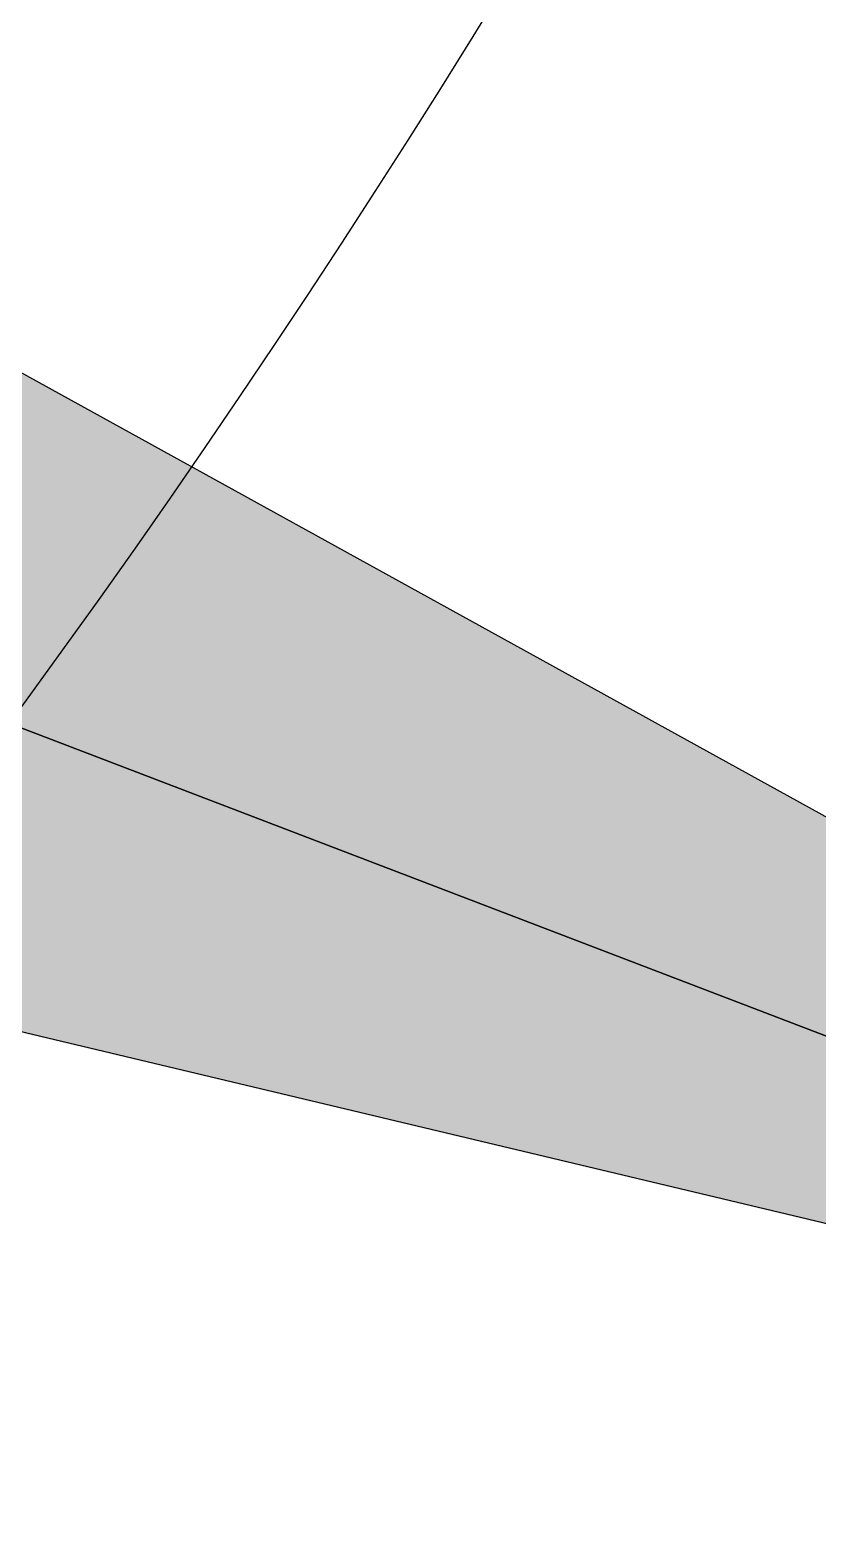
# Paper-space layout 'TOP_A1_00200_01-01-2017_MODELE' of a CAD drawing. Header units: metres. Extents: x 1274 to 2143, y 12 to 312.
# Drawn here: x 1543.004 to 1543.596, y 151.031 to 152.16 of the extents above; entities that cross this region are included whole.
import ezdxf

# ---------------------------------------------------------------- set-up
doc = ezdxf.new("R2010")
doc.units = ezdxf.units.M
doc.header["$LTSCALE"] = 2
doc.set_wipeout_variables(frame=1)
doc.linetypes.add('CACHEX2', pattern=[0.75, 0.5, -0.25])
doc.layers.add('CARTOUCHE', color=7, linetype='Continuous')
doc.layers.add('rosace', color=7, linetype='Continuous')

# ---------------------------------------------------------------- blocks, each defined once
blk = doc.blocks.new('A$C581E6685')
at = {"layer": 'rosace'}
for color, points in [(32, [(-39.8519, 24.2064), (-37.1498, 25.5201), (-23.2602, 17.8548)]), (40, [(-39.8519, 24.2064), (-23.2602, 17.8548), (-38.5844, 21.5046)])]:
    blk.add_hatch(color=color, dxfattribs=at).paths.add_polyline_path(points)
at = {"layer": 'rosace', "color": 32}
blk.add_lwpolyline([(-39.8519, 24.2064), (-37.1498, 25.5201), (-23.2602, 17.8559)], close=True, dxfattribs=at)
at = {"layer": 'rosace', "color": 40}
blk.add_lwpolyline([(-39.8519, 24.2064), (-23.2602, 17.8559), (-38.584, 21.5046)], close=True, dxfattribs=at)
at = {"layer": 'rosace', "color": 32, "linetype": 'CACHEX2', "ltscale": 1.5}
blk.add_ellipse((-38.0538, 23.8138), major_axis=(-19.0311, -3.534), ratio=0.590567, dxfattribs=at)
at = {"layer": 'rosace', "color": 32}
blk.add_ellipse((-37.6144, 23.8499), major_axis=(-13.5768, -4.2839), ratio=0.791971, dxfattribs=at)
blk = doc.blocks.new('A$C4D68259D')
blk.add_wipeout([(0, 25.6223), (0.1652, 26.7367), (0.7383, 27.8861), (1.6708, 28.7909), (2.8466, 29.3316), (3.5435, 29.4509), (3.5435, 29.4509), (94.9287, 29.4623), (96.0552, 29.2902), (97.2167, 28.6987), (97.7035, 28.2661), (98.0951, 27.7798), (98.6162, 26.658), (98.7362, 26.0362), (98.7516, 25.8527), (98.7585, 3.8387), (98.5719, 2.6574), (98.0189, 1.5743), (97.5848, 1.0765), (97.1232, 0.6959), (95.9338, 0.1366), (95.4142, 0.0321), (95.1105, 0.0048), (3.7555, 0.0009), (2.7133, 0.169), (1.5147, 0.7841), (0.6714, 1.6707), (0.147, 2.7876), (0.0063, 3.6209)]).dxf.layer = 'CARTOUCHE'
at = {"layer": 'CARTOUCHE'}
blk.add_rational_spline([(0, 25.6223), (0, 14.7312), (0, 3.84), (0, 0), (3.84, 0), (49.3793, 0), (94.9185, 0), (98.7585, 0), (98.7585, 3.84), (98.7585, 14.7312), (98.7585, 25.6223), (98.7585, 29.4623), (94.9185, 29.4623), (49.3793, 29.4623), (3.84, 29.4623), (0, 29.4623), (0, 25.6223)], [1, 1, 1, 0.707106781187, 1, 1, 1, 0.707106781187, 1, 1, 1, 0.707106781187, 1, 1, 1, 0.707106781187, 1], degree=2, knots=[0, 0, 0, 1, 1, 2.570796, 2.570796, 3.570796, 3.570796, 5.141593, 5.141593, 6.141593, 6.141593, 7.712389, 7.712389, 8.712389, 8.712389, 10.283185, 10.283185, 10.283185], dxfattribs=at)
at = {"layer": 'CARTOUCHE', "xscale": 0.6, "yscale": 0.6, "zscale": 0.6}
blk.add_blockref('A$C581E6685', (37.2707, 1.3806), dxfattribs=at)

psp = doc.layouts.new('TOP_A1_00200_01-01-2017_MODELE')

# ---------------------------------------------------------------- block references
at = {"layer": 'rosace'}
psp.add_blockref('A$C4D68259D', (1521.2598, 138.9386), dxfattribs=at)

doc.saveas('drawing.dxf')
